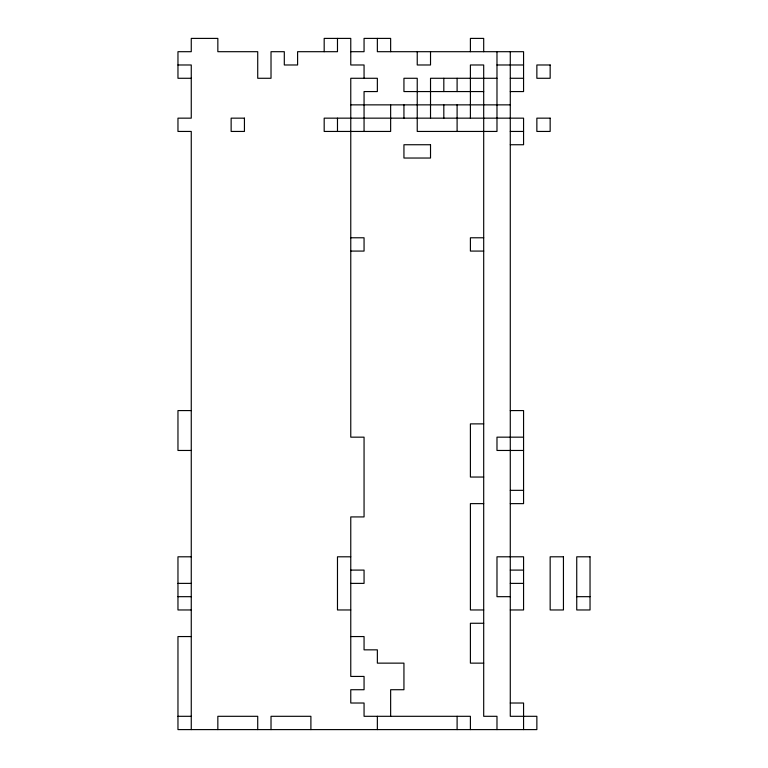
<?xml version="1.0" encoding="UTF-8"?>
<svg xmlns="http://www.w3.org/2000/svg" width="768" height="768" viewBox="0 0 768 768"><rect width="100%" height="100%" fill="white"/><g stroke="black" fill="none" stroke-linecap="round" stroke-linejoin="round"><path stroke-width="1.15" d="M350.765 51.696L364.061 51.696L364.061 38.4L390.643 38.4L390.643 51.696M177.965 64.982L191.261 64.982L191.261 118.157L177.965 118.157L177.965 131.443L191.261 131.443L191.261 729.6M496.982 64.982L523.565 64.982M191.261 78.278L177.965 78.278L177.965 51.696L191.261 51.696L191.261 38.4L217.843 38.4L217.843 51.696L257.722 51.696L257.722 78.278L271.018 78.278L271.018 51.696L284.304 51.696L284.304 64.982L297.6 64.982L297.6 51.696L337.478 51.696L337.478 38.4M496.982 78.278L430.522 78.278L430.522 118.157M510.278 78.278L523.565 78.278M483.696 91.565L403.939 91.565L403.939 78.278L417.235 78.278L417.235 131.443L496.982 131.443L496.982 51.696M510.278 91.565L523.565 91.565L523.565 51.696L377.357 51.696L377.357 38.4M350.765 104.861L510.278 104.861M510.278 131.443L523.565 131.443M510.278 144.739L523.565 144.739L523.565 118.157L324.182 118.157L324.182 131.443L390.643 131.443L390.643 104.861M350.765 237.782L364.061 237.782L364.061 251.078L350.765 251.078M483.696 237.782L470.4 237.782L470.4 251.078L483.696 251.078M191.261 410.582L177.965 410.582L177.965 450.461L191.261 450.461M510.278 410.582L523.565 410.582L523.565 503.635L510.278 503.635M483.696 423.878L470.4 423.878L470.4 477.043L483.696 477.043M523.565 437.165L496.982 437.165L496.982 450.461L523.565 450.461M510.278 490.339L523.565 490.339M483.696 503.635L470.4 503.635L470.4 609.965L483.696 609.965M191.261 556.8L177.965 556.8L177.965 609.965L191.261 609.965M350.765 556.8L337.478 556.8L337.478 609.965L350.765 609.965M350.765 570.096L364.061 570.096L364.061 583.382L350.765 583.382M510.278 570.096L523.565 570.096M177.965 583.382L191.261 583.382M510.278 583.382L523.565 583.382M177.965 596.678L191.261 596.678M510.278 596.678L496.982 596.678L496.982 556.8L523.565 556.8L523.565 609.965L510.278 609.965M576.739 596.678L590.035 596.678M483.696 623.261L470.4 623.261L470.4 663.139L483.696 663.139M191.261 636.557L177.965 636.557L177.965 729.6L536.861 729.6L536.861 716.304L510.278 716.304L510.278 51.696M350.765 636.557L364.061 636.557L364.061 649.843L377.357 649.843L377.357 663.139L403.939 663.139L403.939 689.722L390.643 689.722L390.643 716.304M510.278 703.018L523.565 703.018L523.565 729.6M177.965 716.304L191.261 716.304M496.982 729.6L496.982 716.304L483.696 716.304L483.696 64.982L470.4 64.982L470.4 118.157M483.696 51.696L483.696 38.4L470.4 38.4L470.4 51.696M470.4 729.6L470.4 716.304L364.061 716.304L364.061 703.018L350.765 703.018L350.765 689.722L364.061 689.722L364.061 676.435L350.765 676.435L350.765 516.922L364.061 516.922L364.061 437.165L350.765 437.165L350.765 78.278L377.357 78.278L377.357 91.565L364.061 91.565L364.061 131.443M457.104 78.278L457.104 91.565M457.104 104.861L457.104 131.443M457.104 716.304L457.104 729.6M443.818 78.278L443.818 91.565M443.818 104.861L443.818 118.157M430.522 51.696L430.522 64.982L417.235 64.982L417.235 51.696M403.939 104.861L403.939 118.157M377.357 716.304L377.357 729.6M364.061 78.278L364.061 64.982L350.765 64.982L350.765 38.4L324.182 38.4L324.182 51.696M337.478 118.157L337.478 131.443M310.896 729.6L310.896 716.304L271.018 716.304L271.018 729.6M257.722 729.6L257.722 716.304L217.843 716.304L217.843 729.6M550.157 64.982L536.861 64.982L536.861 78.278L550.157 78.278L550.157 64.982M244.435 118.157L231.139 118.157L231.139 131.443L244.435 131.443L244.435 118.157M550.157 118.157L536.861 118.157L536.861 131.443L550.157 131.443L550.157 118.157M430.522 144.739L403.939 144.739L403.939 158.035L430.522 158.035L430.522 144.739M563.443 556.8L550.157 556.8L550.157 609.965L563.443 609.965L563.443 556.8M590.035 556.8L576.739 556.8L576.739 609.965L590.035 609.965L590.035 556.8"/></g></svg>
